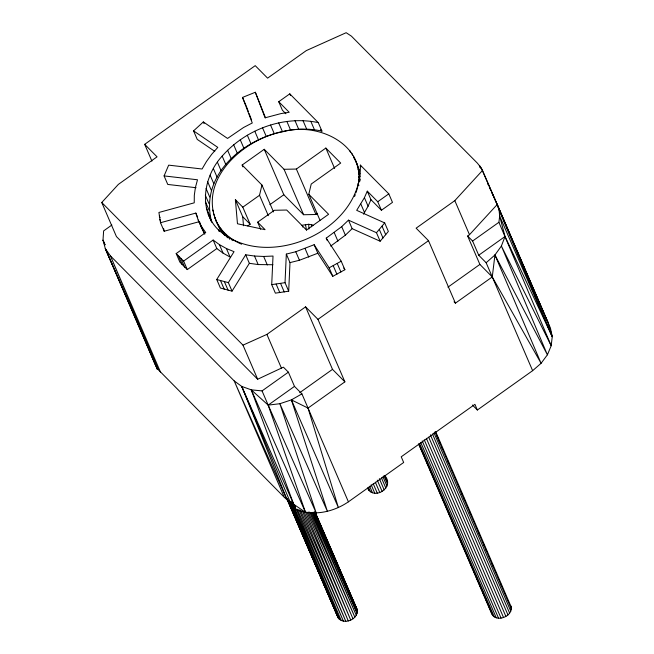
<?xml version="1.0" encoding="UTF-8"?>
<svg xmlns="http://www.w3.org/2000/svg" width="654" height="654" viewBox="0 0 654 654"><rect width="100%" height="100%" fill="white"/><g stroke="black" fill="none" stroke-linecap="round" stroke-linejoin="round"><path stroke-width="0.98" d="M355.907 192.832C372.02 148.008 320.591 120.827 282.651 131.806C243.468 138.934 197.345 179.703 216.924 222.793M211.585 221.665C196.192 162.666 270.576 119.069 321.94 131.135L318.269 122.617C283.346 115.218 245.454 129.443 222.188 156.093C203.983 175.656 197.688 209.787 218.444 229.889C266.685 272.98 362.659 230.69 360.329 165.094L388.803 193.862L392.474 202.38L381.421 210.253L377.75 201.726L367.286 191.156L364.417 197.68L356.692 210.343L384.691 222.908L388.362 231.426L380.146 241.228L376.475 232.71L348.476 220.145L341.707 226.644L326.232 238.121L341.208 261.208L344.879 269.726L332.796 276.323L329.126 267.805L314.149 244.719L295.78 251.733L286.329 254.095L289.992 262.614L288.692 291.193L275.383 293.147L271.712 284.629L273.02 256.049L263.652 256.458L254.504 256.033L245.683 254.79L228.369 282.618L232.039 291.144L249.354 263.309L245.683 254.79M288.692 291.193L285.021 282.667L286.329 254.095M359.7 181.665C360.199 173.212 358.073 164.612 353.683 157.369M311.566 226.799L311.786 224.804L308.729 224.273L302.107 225.246L302.769 227.069M472.417 405.022L477.363 410.017L532.634 370.679L541.079 363.305L547.398 354.811L551.199 345.737L498.912 222.295L499.664 216.09L499.084 210.106L497.204 204.514L481.123 167.857L477.436 163.206L351.411 36.15L346.162 32.7L306.285 50.611L267.6 78.153L255.224 65.653L144.681 144.338L151.916 161.129M494.939 254.986L492.266 276.936L541.079 363.305L494.939 254.986L501.381 246.035L505.035 236.503L499.664 216.09L552.246 336.655L551.199 345.737L501.381 246.035L547.398 354.811L494.939 254.986L486.143 262.736L532.634 370.679M268.312 215.681L259.524 195.276L261.943 185.033L242.135 165.029L264.241 149.292L284.049 169.296L303.619 214.741L315.939 214.496L317.574 213.335M319.986 220.267L308.802 194.295L311.222 184.052L340.693 163.067L325.847 148.066L296.368 169.051L284.049 169.296M368.022 488.955C375.363 500.441 394.893 486.715 384.797 475.646M418.666 444.156L491.792 613.967C496.729 623.556 514.919 615.389 510.586 605.351M196.11 187.714L167.759 184.444L164.089 175.918L168.667 165.143L202.078 169.002L206.46 161.513L211.716 154.279L217.79 147.387L193.568 130.882L203.329 121.938L227.543 138.444L243.55 127.505L252.272 122.977L242.528 97.421L255.338 92.255L265.508 117.81M354.566 196.502L355.302 194.671M363.501 214.177L368.088 206.198L370.957 199.674L367.286 191.156M232.039 291.144L220.406 288.03L216.736 279.511L234.042 251.676L226.407 248.52L219.417 244.629L213.155 240.043L183.619 261.069L187.289 269.595L216.826 248.569L223.088 253.155L230.077 257.047L226.407 248.52M376.475 232.71L384.691 222.908M111.859 225.033L103.634 230.887L103.005 240.108L105.327 248.626L110.428 255.886L234.197 380.906L241.751 386.424L295.927 509.343C313.225 516.57 333.319 512.131 348.402 501.822L301.919 393.88L294.488 386.383L288.373 372.175L283.419 367.172L257.668 379.23L116.437 236.584L101.754 202.495L118.374 184.379L157.058 156.837L144.681 144.338M491.416 191.794L497.204 204.514L469.49 234.712L467.651 236.029L479.889 264.437L492.266 276.936L455.413 303.162L428.501 240.672L416.124 228.172L454.816 200.631L482.521 170.424L481.123 167.857M330.703 246.092L345.377 235.17L352.146 228.663L380.146 241.228M286.983 499.01L338.216 617.899C343.939 625.731 359.447 618.823 357.01 609.283L315.105 511.984M285.896 113.763L282.405 110.24L278.735 101.713L289.787 93.849L318.269 122.617M187.289 269.595L179.858 262.091L176.188 253.572L205.724 232.546L201.481 226.521L198.178 220.006L195.832 213.081L160.508 222.72L158.914 212.46L194.238 202.83L194.312 195.244L195.407 187.535L197.5 179.776L164.089 175.918M247.752 225.924L250.147 224.224L242.806 207.179L259.524 195.276M269.898 204.653L283.82 194.745L264.241 149.292M260.75 229.358L257.66 222.18L274.378 210.277L286.697 210.032L306.497 230.036L328.602 214.299L308.802 194.295M377.75 201.726L388.803 193.862M101.754 202.495L242.986 345.14L266.897 334.398L305.59 306.857L317.967 319.356L344.879 381.854L308.034 408.08L291.398 399.88L279.879 403.714L268.181 405.112L251.25 389.833L241.751 386.424L287.057 499.77L305.5 512.311L268.181 405.112L262.058 390.904L251.25 389.833L293.483 503.662M317.967 319.356L428.501 240.672M262.058 390.904L288.373 372.175M486.143 262.736L478.72 255.232L472.605 241.032L498.912 222.295M294.488 386.383L268.181 405.112L316.225 513.014L279.879 403.714L327.425 511.412L291.398 399.88L301.919 393.88M478.72 255.232L505.035 236.503L552.246 336.655L550.455 328.153L482.521 170.424M299.753 392.67L332.502 369.355L305.59 306.857M447.949 287.163L479.889 264.437M348.402 501.822L403.673 462.476L401.229 456.803L474.918 404.344L477.363 410.017M329.126 267.805L341.208 261.208M289.992 262.614L299.45 260.251L317.819 253.237L332.796 276.323M160.508 222.72L164.179 231.238L199.503 221.608L201.849 228.532L204.326 233.413M271.712 284.629L285.021 282.667M249.354 263.309L258.175 264.559L272.939 264.739M216.736 279.511L228.369 282.618M311.786 224.804L313.536 225.589M238.072 242.585L241.604 244.195M237.238 242.127C227.903 237.377 219.957 229.652 215.722 220.006M214.774 151.36L197.238 139.4L193.568 130.882M284.359 497.367L287.057 499.77L234.197 380.906L284.359 497.367L158.268 369.682L154.859 363.649L137.969 323.403M176.188 253.572L183.619 261.069M467.651 236.029L472.605 241.032M320.517 129.696L321.94 131.135M278.735 101.713L289.207 112.292L281.13 113.551L265.083 117.81L255.338 92.255M370.957 199.674L381.421 210.253M454.039 301.78L455.413 303.162M283.82 194.745L303.619 214.741M257.66 222.18L265.091 229.677L237.467 223.766L235.383 199.674L242.806 207.179M235.383 199.674L242.724 216.719L250.147 224.224M214.994 217.439C217.324 225.36 221.968 232.456 228.099 237.958M332.502 369.355L344.879 381.854M343.767 268.017L344.879 269.726M546.515 319.348L548.011 322.471L552.246 336.655L499.084 210.106L548.011 322.471M480.216 167.326L479.423 165.446L480.665 168.168M487.696 183.619L488.522 185.434M489.347 187.248L490.59 189.979M308.222 511.976L354.86 617.139L309.636 512.025M251.25 389.833L305.5 512.311M310.944 512.491L356.275 615.242L312.081 512.434M312.914 512.352L357.133 613.223L313.732 512.229M156.51 365.545L157.303 369.33L105.327 248.626L158.268 369.682L110.428 255.886L160.59 372.355M291.398 399.88L338.388 507.602L308.034 408.08M314.272 512.147L357.386 611.188L314.746 512.033M105.041 244.784L103.005 240.108L104.975 244.784M293.613 512.998L294.831 515.802M296.859 520.486L298.077 523.298M479.423 165.446L480.232 167.318M314.966 512.017L357.01 609.283L315.653 514.069M304.216 512.205L350.732 620.074L305.655 512M300.497 510.251L348.288 620.932L302.271 510.725M297.349 509.237L345.786 621.3L298.96 509.482M291.684 501.577L343.383 621.153L296.229 509.082M289.518 500.858L341.241 620.507L291.12 502.084M287.785 499.664L339.475 619.403L288.725 500.236M287.032 499.035L338.216 617.899L287.188 498.879M105.327 248.626L156.347 366.771M546.115 318.416L497.204 204.514L518.712 255.305M454.816 200.631L469.49 234.712M360.329 165.094L361.057 166.795M355.024 159.331L356.226 162.118M356.283 162.56L357.885 166.28M353.495 156.216L354.697 159.004M358.188 167.571L359.389 170.359M357.28 165.887L359.283 170.539M351.713 153.224L352.514 155.088M358 169.312L360.002 173.964M349.677 150.379L350.479 152.235M382.075 226.227L385.746 234.753M358.441 172.811L360.043 176.531M358.613 176.376L360.215 180.095M358.498 179.989L359.299 181.853M379.336 229.497L383.007 238.023M364.417 197.68L368.088 206.198M358.114 183.643L358.915 185.499M360.877 204.097L364.548 212.615M325.847 148.066L334.635 168.47M310.797 121.276L314.468 129.794M348.476 220.145L352.146 228.663M303.015 120.63L306.685 129.149M435.719 431.705L511.273 607.149M289.787 93.849L290.523 95.549M437.003 435.916L438.213 438.728M439.022 440.6L440.232 443.42M441.851 447.173L442.66 449.045M447.508 460.31L448.718 463.122M461.242 492.2L462.452 495.021M463.261 496.893L464.88 500.645M469.727 511.91L470.937 514.723M478.213 531.612L479.423 534.424M483.469 543.801L484.679 546.621M485.489 548.493L486.699 551.314M491.955 563.503L493.165 566.323M500.433 583.213L501.651 586.025M434.975 431.812L511.338 609.127M434.011 432.915L510.782 611.171M432.457 433.954L509.63 613.15M341.707 226.644L345.377 235.17M430.389 434.804L507.97 614.932M295.011 120.688L298.682 129.214M428.713 437.215L505.885 616.411M426.351 438.303L503.531 617.499M424.266 439.856L501.038 618.112M286.869 121.448L290.539 129.974M334.259 232.661L337.93 241.187M422.198 440.91L498.561 618.226M420.718 442.382L496.272 617.826M419.549 443.379L494.301 616.943M419.091 444.123L420.301 446.935M421.111 448.816L422.321 451.628M423.13 453.508L423.939 455.38M425.149 458.201L428.787 466.637M429.596 468.517L430.806 471.33M431.615 473.21L437.273 486.347M438.082 488.219L442.529 498.536M443.338 500.416L445.758 506.049M446.568 507.921L451.015 518.238M451.824 520.118L453.034 522.93M453.843 524.81L455.053 527.623M455.863 529.503L459.5 537.948M460.302 539.82L461.52 542.632M462.329 544.512L473.234 569.838M474.044 571.719L475.254 574.531M476.063 576.411L477.273 579.223M478.082 581.104L481.72 589.548M482.529 591.42L483.739 594.233M484.549 596.113L491.416 612.062M418.838 443.943L492.781 615.627M278.686 122.903L282.356 131.429M326.232 238.121L327.327 240.672M337.251 263.505L340.922 272.031M296.368 169.051L315.939 214.496M333.221 265.704L336.892 274.23M270.552 125.037L274.222 133.563M314.149 244.719L317.819 253.237M262.548 127.824L266.219 136.351M242.528 97.421L246.198 105.94M254.782 131.233L258.453 139.76M305.091 248.594L308.762 257.12M247.318 135.231L250.989 143.757M295.78 251.733L299.45 260.251M261.943 185.033L273.527 211.929M240.255 139.768L243.926 148.294M384.675 475.564L387.503 482.137M383.931 475.671L387.569 484.115M382.966 476.782L387.005 486.159M381.413 477.812L385.86 488.137M379.345 478.663L384.192 489.92M233.666 144.796L237.328 153.322M242.135 165.029L242.936 166.884M377.268 480.142L382.116 491.399M375.314 482.161L379.753 492.478M373.221 483.715L377.26 493.1M227.617 150.257L231.287 158.783M371.153 484.769L374.791 493.214M369.673 486.249L372.502 492.814M368.513 487.238L370.532 491.931M280.574 283.444L284.245 291.97M367.793 487.802L369.003 490.614M222.188 156.093L225.859 164.62M276.143 284.098L279.806 292.624M263.652 256.458L267.322 264.976M203.329 121.938L204.056 123.639M217.43 162.241L221.101 170.759M254.504 256.033L258.175 264.559M213.4 168.626L217.071 177.152M210.138 175.19L213.809 183.709M207.686 181.845L211.356 190.363M231.557 238.759L232.358 240.623M228.606 236.568L229.807 239.356M225.859 234.197L227.061 236.985M206.067 188.524L209.738 197.042M223.349 231.655L224.951 235.375M223.676 233.486L224.477 235.35M266.897 334.398L281.58 368.488M221.068 228.949L223.071 233.609M212.746 210.016L213.547 211.88M219.033 226.104L221.036 230.756M213.466 213.441L214.667 216.229M205.307 195.145L208.978 203.672M217.242 223.112L220.046 229.628M214.455 216.768L215.657 219.564M218.444 229.889L219.18 231.59M205.405 201.653L209.076 210.179M206.362 207.964L210.032 216.482M210.809 219.711L211.904 222.27M208.168 214.005L211.471 221.673M219.417 244.629L223.088 253.155M213.155 240.043L216.826 248.569M195.832 213.081L197.672 217.341M201.481 226.521L204.784 234.189M198.178 220.006L201.849 228.532M224.42 281.711L228.091 290.229M220.537 280.672L224.208 289.191M242.986 345.14L257.668 379.23M307.315 512.769L352.972 618.782M287.204 498.994L337.529 616.101M181.011 258.665L184.681 267.184M178.534 256.164L182.204 264.682M159.29 215.926L160.017 217.627M159.821 219.343L160.557 221.044M519.505 257.186L520.698 260.006M521.5 261.886L525.08 270.347M526.274 273.168L527.075 275.056M531.857 286.338L533.051 289.158M294.251 504.373L295.436 507.202M130.113 304.682L131.291 307.494M132.075 309.367L133.252 312.171M134.037 314.043L135.215 316.855M135.999 318.719L137.185 321.531M241.751 386.424L290.106 501.871M246.558 106.888L248.365 111.621M249.084 113.51L251.61 120.14M163.663 228.712L164.179 231.238M305.434 224.42L306.53 230.11M242.724 216.719L243.509 225.753M308.729 224.273L308.909 229.047"/></g></svg>
